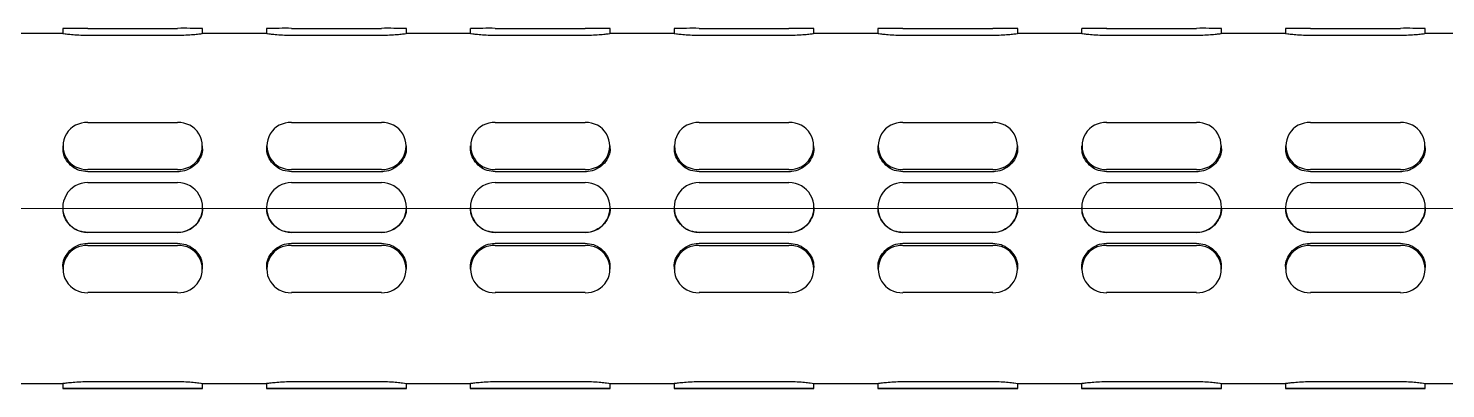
# Model space of a CAD drawing. Extents: x 0 to 951, y -2 to 427.
# Drawn here: x 156.04 to 173.77, y 110.86 to 115.36 of the extents above; entities that cross this region are included whole.
import ezdxf

# ---------------------------------------------------------------- set-up
doc = ezdxf.new("R2010")
doc.units = 0
doc.header["$LTSCALE"] = 23.1
doc.header["$MEASUREMENT"] = 0
doc.linetypes.add('CENTERX2', pattern=[20.32, 12.7, -2.54, 2.54, -2.54])
doc.layers.get('0').update_dxf_attribs({"linetype": 'CONTINUOUS'})
doc.layers.add('10', color=7, linetype='CONTINUOUS')

msp = doc.modelspace()

# ---------------------------------------------------------------- linework, layer by layer
at = {"color": 7, "linetype": 'Continuous', "lineweight": 25}
for p, q in [((156.473, 115.298), (155.665, 115.298)), ((156.469, 115.36), (156.469, 115.297)), ((156.782, 115.362), (157.907, 115.362)), ((156.782, 115.277), (157.907, 115.277)), ((159.023, 115.298), (158.215, 115.298)), ((158.219, 115.297), (158.219, 115.36)), ((159.019, 115.36), (159.019, 115.297)), ((159.332, 115.362), (160.457, 115.362)), ((159.332, 115.277), (160.457, 115.277)), ((161.573, 115.298), (160.765, 115.298)), ((160.769, 115.297), (160.769, 115.36)), ((161.569, 115.36), (161.569, 115.297)), ((161.882, 115.362), (163.007, 115.362)), ((161.882, 115.277), (163.007, 115.277)), ((164.123, 115.298), (163.315, 115.298)), ((163.319, 115.297), (163.319, 115.36)), ((164.119, 115.36), (164.119, 115.297)), ((164.432, 115.362), (165.557, 115.362)), ((164.432, 115.277), (165.557, 115.277)), ((166.673, 115.298), (165.865, 115.298)), ((165.869, 115.297), (165.869, 115.36)), ((166.669, 115.36), (166.669, 115.297)), ((166.982, 115.362), (168.107, 115.362)), ((166.982, 115.277), (168.107, 115.277)), ((169.223, 115.298), (168.415, 115.298)), ((168.419, 115.297), (168.419, 115.36)), ((169.219, 115.36), (169.219, 115.297)), ((169.532, 115.362), (170.657, 115.362)), ((169.532, 115.277), (170.657, 115.277)), ((171.773, 115.298), (170.965, 115.298)), ((170.969, 115.297), (170.969, 115.36)), ((171.769, 115.36), (171.769, 115.297)), ((172.082, 115.362), (173.207, 115.362)), ((172.082, 115.277), (173.207, 115.277)), ((174.323, 115.298), (173.515, 115.298)), ((173.519, 115.297), (173.519, 115.36)), ((156.782, 114.185), (157.907, 114.185)), ((159.332, 114.185), (160.457, 114.185)), ((161.882, 114.185), (163.007, 114.185)), ((164.432, 114.185), (165.557, 114.185)), ((166.982, 114.185), (168.107, 114.185)), ((169.532, 114.185), (170.657, 114.185)), ((172.082, 114.185), (173.207, 114.185)), ((156.469, 113.892), (156.469, 113.87)), ((158.219, 113.87), (158.219, 113.892)), ((159.019, 113.892), (159.019, 113.87)), ((160.769, 113.87), (160.769, 113.892)), ((161.569, 113.892), (161.569, 113.87)), ((163.319, 113.87), (163.319, 113.892)), ((164.119, 113.892), (164.119, 113.87)), ((165.869, 113.87), (165.869, 113.892)), ((166.669, 113.892), (166.669, 113.87)), ((168.419, 113.87), (168.419, 113.892)), ((169.219, 113.892), (169.219, 113.87)), ((170.969, 113.87), (170.969, 113.892)), ((171.769, 113.892), (171.769, 113.87)), ((173.519, 113.87), (173.519, 113.892)), ((157.907, 113.599), (156.782, 113.599)), ((157.907, 113.57), (156.782, 113.57)), ((160.457, 113.599), (159.332, 113.599)), ((160.457, 113.57), (159.332, 113.57)), ((163.007, 113.599), (161.882, 113.599)), ((163.007, 113.57), (161.882, 113.57)), ((165.557, 113.599), (164.432, 113.599)), ((165.557, 113.57), (164.432, 113.57)), ((168.107, 113.599), (166.982, 113.599)), ((168.107, 113.57), (166.982, 113.57)), ((170.657, 113.599), (169.532, 113.599)), ((170.657, 113.57), (169.532, 113.57)), ((173.207, 113.599), (172.082, 113.599)), ((173.207, 113.57), (172.082, 113.57)), ((156.782, 113.436), (157.907, 113.436)), ((159.332, 113.436), (160.457, 113.436)), ((161.882, 113.436), (163.007, 113.436)), ((164.432, 113.436), (165.557, 113.436)), ((166.982, 113.436), (168.107, 113.436)), ((169.532, 113.436), (170.657, 113.436)), ((172.082, 113.436), (173.207, 113.436)), ((156.469, 113.123), (156.469, 113.123)), ((158.219, 113.123), (158.219, 113.123)), ((159.019, 113.123), (159.019, 113.123)), ((160.769, 113.123), (160.769, 113.123)), ((161.569, 113.123), (161.569, 113.123)), ((163.319, 113.123), (163.319, 113.123)), ((164.119, 113.123), (164.119, 113.123)), ((165.869, 113.123), (165.869, 113.123)), ((166.669, 113.123), (166.669, 113.123)), ((168.419, 113.123), (168.419, 113.123)), ((169.219, 113.123), (169.219, 113.123)), ((170.969, 113.123), (170.969, 113.123)), ((171.769, 113.123), (171.769, 113.123)), ((173.519, 113.123), (173.519, 113.123)), ((157.907, 112.811), (156.782, 112.811)), ((157.907, 112.81), (156.782, 112.81)), ((160.457, 112.811), (159.332, 112.811)), ((160.457, 112.81), (159.332, 112.81)), ((163.007, 112.811), (161.882, 112.811)), ((163.007, 112.81), (161.882, 112.81)), ((165.557, 112.811), (164.432, 112.811)), ((165.557, 112.81), (164.432, 112.81)), ((168.107, 112.811), (166.982, 112.811)), ((168.107, 112.81), (166.982, 112.81)), ((170.657, 112.811), (169.532, 112.811)), ((170.657, 112.81), (169.532, 112.81)), ((173.207, 112.811), (172.082, 112.811)), ((173.207, 112.81), (172.082, 112.81)), ((156.782, 112.676), (157.907, 112.676)), ((156.782, 112.647), (157.907, 112.647)), ((159.332, 112.676), (160.457, 112.676)), ((159.332, 112.647), (160.457, 112.647)), ((161.882, 112.676), (163.007, 112.676)), ((161.882, 112.647), (163.007, 112.647)), ((164.432, 112.676), (165.557, 112.676)), ((164.432, 112.647), (165.557, 112.647)), ((166.982, 112.676), (168.107, 112.676)), ((166.982, 112.647), (168.107, 112.647)), ((169.532, 112.676), (170.657, 112.676)), ((169.532, 112.647), (170.657, 112.647)), ((172.082, 112.676), (173.207, 112.676)), ((172.082, 112.647), (173.207, 112.647)), ((156.469, 112.374), (156.469, 112.353)), ((158.219, 112.353), (158.219, 112.374)), ((159.019, 112.374), (159.019, 112.353)), ((160.769, 112.353), (160.769, 112.374)), ((161.569, 112.374), (161.569, 112.353)), ((163.319, 112.353), (163.319, 112.374)), ((164.119, 112.374), (164.119, 112.353)), ((165.869, 112.353), (165.869, 112.374)), ((166.669, 112.374), (166.669, 112.353)), ((168.419, 112.353), (168.419, 112.374)), ((169.219, 112.374), (169.219, 112.353)), ((170.969, 112.353), (170.969, 112.374)), ((171.769, 112.374), (171.769, 112.353)), ((173.519, 112.353), (173.519, 112.374)), ((157.907, 112.059), (156.782, 112.059)), ((160.457, 112.059), (159.332, 112.059)), ((163.007, 112.059), (161.882, 112.059)), ((165.557, 112.059), (164.432, 112.059)), ((168.107, 112.059), (166.982, 112.059)), ((170.657, 112.059), (169.532, 112.059)), ((173.207, 112.059), (172.082, 112.059)), ((155.666, 110.923), (156.474, 110.923)), ((156.469, 110.924), (156.469, 110.861)), ((156.782, 110.947), (157.907, 110.947)), ((156.782, 110.862), (157.907, 110.862)), ((157.907, 110.859), (156.782, 110.859)), ((158.216, 110.923), (159.024, 110.923)), ((158.219, 110.861), (158.219, 110.924)), ((159.019, 110.924), (159.019, 110.861)), ((159.332, 110.947), (160.457, 110.947)), ((159.332, 110.862), (160.457, 110.862)), ((160.457, 110.859), (159.332, 110.859)), ((160.766, 110.923), (161.574, 110.923)), ((160.769, 110.861), (160.769, 110.924)), ((161.569, 110.924), (161.569, 110.861)), ((161.882, 110.947), (163.007, 110.947)), ((161.882, 110.862), (163.007, 110.862)), ((163.007, 110.859), (161.882, 110.859)), ((163.316, 110.923), (164.124, 110.923)), ((163.319, 110.861), (163.319, 110.924)), ((164.119, 110.924), (164.119, 110.861)), ((164.432, 110.947), (165.557, 110.947)), ((164.432, 110.862), (165.557, 110.862)), ((165.557, 110.859), (164.432, 110.859)), ((165.866, 110.923), (166.674, 110.923)), ((165.869, 110.861), (165.869, 110.924)), ((166.669, 110.924), (166.669, 110.861)), ((166.982, 110.947), (168.107, 110.947)), ((166.982, 110.862), (168.107, 110.862)), ((168.107, 110.859), (166.982, 110.859)), ((168.416, 110.923), (169.224, 110.923)), ((168.419, 110.861), (168.419, 110.924)), ((169.219, 110.924), (169.219, 110.861)), ((169.532, 110.947), (170.657, 110.947)), ((169.532, 110.862), (170.657, 110.862)), ((170.657, 110.859), (169.532, 110.859)), ((170.966, 110.923), (171.774, 110.923)), ((170.969, 110.861), (170.969, 110.924)), ((171.769, 110.924), (171.769, 110.861)), ((172.082, 110.947), (173.207, 110.947)), ((172.082, 110.862), (173.207, 110.862)), ((173.207, 110.859), (172.082, 110.859)), ((173.516, 110.923), (174.324, 110.923)), ((173.519, 110.861), (173.519, 110.924))]:
    msp.add_line(p, q, dxfattribs=at)
at = {"color": 7, "linetype": 'Continuous', "lineweight": 25, "flags": 128}
for points in [[(156.782, 110.859), (156.662, 110.859), (156.561, 110.859), (156.493, 110.86), (156.469, 110.861), (156.493, 110.861), (156.561, 110.862), (156.662, 110.862), (156.782, 110.862)], [(157.907, 110.862), (158.027, 110.862), (158.128, 110.862), (158.196, 110.861), (158.219, 110.861), (158.196, 110.86), (158.128, 110.859), (158.027, 110.859), (157.907, 110.859)], [(159.332, 110.859), (159.212, 110.859), (159.111, 110.859), (159.043, 110.86), (159.019, 110.861), (159.043, 110.861), (159.111, 110.862), (159.212, 110.862), (159.332, 110.862)], [(160.457, 110.862), (160.577, 110.862), (160.678, 110.862), (160.746, 110.861), (160.769, 110.861), (160.746, 110.86), (160.678, 110.859), (160.577, 110.859), (160.457, 110.859)], [(161.882, 110.859), (161.762, 110.859), (161.661, 110.859), (161.593, 110.86), (161.569, 110.861), (161.593, 110.861), (161.661, 110.862), (161.762, 110.862), (161.882, 110.862)], [(163.007, 110.862), (163.127, 110.862), (163.228, 110.862), (163.296, 110.861), (163.319, 110.861), (163.296, 110.86), (163.228, 110.859), (163.127, 110.859), (163.007, 110.859)], [(164.432, 110.859), (164.312, 110.859), (164.211, 110.859), (164.143, 110.86), (164.119, 110.861), (164.143, 110.861), (164.211, 110.862), (164.312, 110.862), (164.432, 110.862)], [(165.557, 110.862), (165.677, 110.862), (165.778, 110.862), (165.846, 110.861), (165.869, 110.861), (165.846, 110.86), (165.778, 110.859), (165.677, 110.859), (165.557, 110.859)], [(166.982, 110.859), (166.862, 110.859), (166.761, 110.859), (166.693, 110.86), (166.669, 110.861), (166.693, 110.861), (166.761, 110.862), (166.862, 110.862), (166.982, 110.862)], [(168.107, 110.862), (168.227, 110.862), (168.328, 110.862), (168.396, 110.861), (168.419, 110.861), (168.396, 110.86), (168.328, 110.859), (168.227, 110.859), (168.107, 110.859)], [(169.532, 110.859), (169.412, 110.859), (169.311, 110.859), (169.243, 110.86), (169.219, 110.861), (169.243, 110.861), (169.311, 110.862), (169.412, 110.862), (169.532, 110.862)], [(170.657, 110.862), (170.777, 110.862), (170.878, 110.862), (170.946, 110.861), (170.969, 110.861), (170.946, 110.86), (170.878, 110.859), (170.777, 110.859), (170.657, 110.859)], [(172.082, 110.859), (171.962, 110.859), (171.861, 110.859), (171.793, 110.86), (171.769, 110.861), (171.793, 110.861), (171.861, 110.862), (171.962, 110.862), (172.082, 110.862)], [(173.207, 110.862), (173.327, 110.862), (173.428, 110.862), (173.496, 110.861), (173.519, 110.861), (173.496, 110.86), (173.428, 110.859), (173.327, 110.859), (173.207, 110.859)]]:
    msp.add_lwpolyline(points, dxfattribs=at)
at = {"color": 7, "linetype": 'Continuous', "lineweight": 25}
for centre, radius, start, end in [((156.704, 101.737), 13.625, 89.6715, 90.9856), ((157.985, 101.737), 13.626, 89.0144, 90.3285), ((159.254, 101.737), 13.626, 89.6715, 90.9856), ((160.535, 101.737), 13.626, 89.0144, 90.3285), ((161.804, 101.737), 13.626, 89.6715, 90.9856), ((163.085, 101.737), 13.625, 89.0144, 90.3285), ((164.354, 101.737), 13.626, 89.6715, 90.9856), ((165.635, 101.737), 13.625, 89.0144, 90.3285), ((166.904, 101.737), 13.625, 89.6715, 90.9856), ((168.185, 101.737), 13.625, 89.0144, 90.3285), ((169.454, 101.737), 13.625, 89.6715, 90.9856), ((170.735, 101.737), 13.626, 89.0144, 90.3285), ((172.004, 101.737), 13.625, 89.6715, 90.9856), ((173.285, 101.737), 13.626, 89.0144, 90.3285), ((156.767, 113.892), 0.293, 87.0354, 272.9646), ((157.922, 113.892), 0.293, 267.0357, 92.9643), ((159.317, 113.892), 0.293, 87.0353, 272.9647), ((160.472, 113.892), 0.293, 267.0353, 92.9647), ((161.867, 113.892), 0.293, 87.0357, 272.9643), ((163.022, 113.892), 0.293, 267.0354, 92.9646), ((164.417, 113.892), 0.293, 87.0354, 272.9646), ((165.572, 113.892), 0.293, 267.0354, 92.9646), ((166.967, 113.892), 0.293, 87.0354, 272.9646), ((168.122, 113.892), 0.293, 267.0354, 92.9646), ((169.517, 113.892), 0.293, 87.0354, 272.9646), ((170.672, 113.892), 0.293, 267.0354, 92.9646), ((172.067, 113.892), 0.293, 87.0354, 272.9646), ((173.222, 113.892), 0.293, 267.0357, 92.9643), ((156.782, 113.123), 0.312, 89.9992, 270.0008), ((157.907, 113.123), 0.312, 269.9994, 90.0006), ((159.332, 113.123), 0.312, 89.9991, 270.0009), ((160.457, 113.123), 0.312, 269.9991, 90.0009), ((161.882, 113.123), 0.312, 89.9994, 270.0006), ((163.007, 113.123), 0.312, 269.9992, 90.0008), ((164.432, 113.123), 0.312, 89.9992, 270.0008), ((165.557, 113.123), 0.312, 269.9992, 90.0008), ((166.982, 113.123), 0.312, 89.9992, 270.0008), ((168.107, 113.123), 0.312, 269.9992, 90.0008), ((169.532, 113.123), 0.312, 89.9992, 270.0008), ((170.657, 113.123), 0.312, 269.9992, 90.0008), ((172.082, 113.123), 0.312, 89.9992, 270.0008), ((173.207, 113.123), 0.312, 269.9994, 90.0006), ((156.768, 112.353), 0.295, 87.2278, 272.7722), ((157.921, 112.353), 0.295, 267.228, 92.772), ((159.318, 112.353), 0.295, 87.2277, 272.7723), ((160.471, 112.353), 0.295, 267.2277, 92.7723), ((161.868, 112.353), 0.295, 87.228, 272.772), ((163.021, 112.353), 0.295, 267.2278, 92.7722), ((164.418, 112.353), 0.295, 87.2278, 272.7722), ((165.571, 112.353), 0.295, 267.2278, 92.7722), ((166.968, 112.353), 0.295, 87.2278, 272.7722), ((168.121, 112.353), 0.295, 267.2278, 92.7722), ((169.518, 112.353), 0.295, 87.2278, 272.7722), ((170.671, 112.353), 0.295, 267.2278, 92.7722), ((172.068, 112.353), 0.295, 87.2278, 272.7722), ((173.221, 112.353), 0.295, 267.228, 92.772)]:
    msp.add_arc(centre, radius, start, end, dxfattribs=at)
for points, knots in [([(156.473, 115.298), (156.472, 115.298), (156.469, 115.298), (156.497, 115.295), (156.555, 115.288), (156.643, 115.281), (156.723, 115.278), (156.77, 115.277), (156.782, 115.277)], [0, 0, 0, 0, 0.046437, 0.264389, 0.483112, 0.703781, 0.924572, 1, 1, 1, 1]), ([(157.907, 115.277), (157.942, 115.278), (158.012, 115.279), (158.105, 115.286), (158.175, 115.293), (158.214, 115.298), (158.215, 115.297), (158.215, 115.297)], [0, 0, 0, 0, 0.218968, 0.437885, 0.658208, 0.879474, 1, 1, 1, 1]), ([(159.023, 115.298), (159.022, 115.298), (159.019, 115.298), (159.047, 115.295), (159.105, 115.288), (159.193, 115.281), (159.273, 115.278), (159.32, 115.277), (159.332, 115.277)], [0, 0, 0, 0, 0.046437, 0.26439, 0.483112, 0.703782, 0.924572, 1, 1, 1, 1]), ([(160.457, 115.277), (160.492, 115.278), (160.562, 115.279), (160.655, 115.286), (160.725, 115.293), (160.764, 115.298), (160.765, 115.297), (160.765, 115.297)], [0, 0, 0, 0, 0.218971, 0.437885, 0.65821, 0.879474, 1, 1, 1, 1]), ([(161.573, 115.298), (161.572, 115.298), (161.569, 115.298), (161.597, 115.295), (161.655, 115.288), (161.743, 115.281), (161.823, 115.278), (161.87, 115.277), (161.882, 115.277)], [0, 0, 0, 0, 0.0464375, 0.264391, 0.4831141, 0.7037809, 0.9245757, 1, 1, 1, 1]), ([(163.007, 115.277), (163.042, 115.278), (163.112, 115.279), (163.205, 115.286), (163.275, 115.293), (163.314, 115.298), (163.315, 115.297), (163.315, 115.297)], [0, 0, 0, 0, 0.218971, 0.437885, 0.65821, 0.879474, 1, 1, 1, 1]), ([(164.123, 115.298), (164.122, 115.298), (164.119, 115.298), (164.147, 115.295), (164.205, 115.288), (164.293, 115.281), (164.373, 115.278), (164.42, 115.277), (164.432, 115.277)], [0, 0, 0, 0, 0.046437, 0.264389, 0.483115, 0.703781, 0.924572, 1, 1, 1, 1]), ([(165.557, 115.277), (165.592, 115.278), (165.662, 115.279), (165.755, 115.286), (165.825, 115.293), (165.864, 115.298), (165.865, 115.297), (165.865, 115.297)], [0, 0, 0, 0, 0.218971, 0.437885, 0.65821, 0.879474, 1, 1, 1, 1]), ([(166.673, 115.298), (166.672, 115.298), (166.669, 115.298), (166.697, 115.295), (166.755, 115.288), (166.843, 115.281), (166.923, 115.278), (166.97, 115.277), (166.982, 115.277)], [0, 0, 0, 0, 0.046437, 0.264389, 0.483112, 0.703781, 0.924572, 1, 1, 1, 1]), ([(168.107, 115.277), (168.142, 115.278), (168.212, 115.279), (168.305, 115.286), (168.375, 115.293), (168.414, 115.298), (168.415, 115.297), (168.415, 115.297)], [0, 0, 0, 0, 0.218967, 0.437885, 0.65821, 0.879474, 1, 1, 1, 1]), ([(169.223, 115.298), (169.222, 115.298), (169.219, 115.298), (169.247, 115.295), (169.305, 115.288), (169.393, 115.281), (169.473, 115.278), (169.52, 115.277), (169.532, 115.277)], [0, 0, 0, 0, 0.046437, 0.264389, 0.483112, 0.703781, 0.924572, 1, 1, 1, 1]), ([(170.657, 115.277), (170.692, 115.278), (170.762, 115.279), (170.855, 115.286), (170.925, 115.293), (170.964, 115.298), (170.965, 115.297), (170.965, 115.297)], [0, 0, 0, 0, 0.218967, 0.437885, 0.65821, 0.879474, 1, 1, 1, 1]), ([(171.773, 115.298), (171.772, 115.298), (171.769, 115.298), (171.797, 115.295), (171.855, 115.288), (171.943, 115.281), (172.023, 115.278), (172.07, 115.277), (172.082, 115.277)], [0, 0, 0, 0, 0.046437, 0.264389, 0.483112, 0.703781, 0.924572, 1, 1, 1, 1]), ([(173.207, 115.277), (173.242, 115.278), (173.312, 115.279), (173.405, 115.286), (173.475, 115.293), (173.514, 115.298), (173.515, 115.297), (173.515, 115.297)], [0, 0, 0, 0, 0.218972, 0.437886, 0.658209, 0.879473, 1, 1, 1, 1]), ([(156.782, 113.57), (156.747, 113.573), (156.677, 113.58), (156.584, 113.632), (156.514, 113.709), (156.473, 113.793), (156.473, 113.848), (156.473, 113.87)], [0, 0, 0, 0, 0.21325, 0.426444, 0.641012, 0.856495, 1, 1, 1, 1]), ([(158.216, 113.87), (158.217, 113.859), (158.221, 113.816), (158.193, 113.74), (158.134, 113.656), (158.046, 113.596), (157.966, 113.572), (157.919, 113.57), (157.907, 113.57)], [0, 0, 0, 0, 0.070496, 0.282951, 0.496155, 0.711255, 0.926479, 1, 1, 1, 1]), ([(159.332, 113.57), (159.297, 113.573), (159.227, 113.58), (159.134, 113.632), (159.064, 113.709), (159.023, 113.793), (159.023, 113.848), (159.023, 113.87)], [0, 0, 0, 0, 0.21325, 0.426444, 0.641012, 0.856495, 1, 1, 1, 1]), ([(160.766, 113.87), (160.767, 113.859), (160.771, 113.816), (160.743, 113.74), (160.684, 113.656), (160.596, 113.596), (160.516, 113.572), (160.469, 113.57), (160.457, 113.57)], [0, 0, 0, 0, 0.070496, 0.28295, 0.496154, 0.711252, 0.926475, 1, 1, 1, 1]), ([(161.882, 113.57), (161.847, 113.573), (161.777, 113.58), (161.684, 113.632), (161.614, 113.709), (161.573, 113.793), (161.573, 113.848), (161.573, 113.87)], [0, 0, 0, 0, 0.213246, 0.426444, 0.64101, 0.856495, 1, 1, 1, 1]), ([(163.316, 113.87), (163.317, 113.859), (163.321, 113.816), (163.293, 113.74), (163.234, 113.656), (163.146, 113.596), (163.066, 113.572), (163.019, 113.57), (163.007, 113.57)], [0, 0, 0, 0, 0.070496, 0.282949, 0.496153, 0.711255, 0.926475, 1, 1, 1, 1]), ([(164.432, 113.57), (164.397, 113.573), (164.327, 113.58), (164.234, 113.632), (164.164, 113.709), (164.123, 113.793), (164.123, 113.848), (164.123, 113.87)], [0, 0, 0, 0, 0.213246, 0.426444, 0.641012, 0.856495, 1, 1, 1, 1]), ([(165.866, 113.87), (165.867, 113.859), (165.871, 113.816), (165.843, 113.74), (165.784, 113.656), (165.696, 113.596), (165.616, 113.572), (165.569, 113.57), (165.557, 113.57)], [0, 0, 0, 0, 0.070496, 0.282949, 0.496153, 0.711255, 0.926475, 1, 1, 1, 1]), ([(166.982, 113.57), (166.947, 113.573), (166.877, 113.58), (166.784, 113.632), (166.714, 113.709), (166.673, 113.793), (166.673, 113.848), (166.673, 113.87)], [0, 0, 0, 0, 0.21325, 0.426444, 0.641012, 0.856495, 1, 1, 1, 1]), ([(168.416, 113.87), (168.417, 113.859), (168.421, 113.816), (168.393, 113.74), (168.334, 113.656), (168.246, 113.596), (168.166, 113.572), (168.119, 113.57), (168.107, 113.57)], [0, 0, 0, 0, 0.070496, 0.282949, 0.496153, 0.711255, 0.926475, 1, 1, 1, 1]), ([(169.532, 113.57), (169.497, 113.573), (169.427, 113.58), (169.334, 113.632), (169.264, 113.709), (169.223, 113.793), (169.223, 113.848), (169.223, 113.87)], [0, 0, 0, 0, 0.21325, 0.426444, 0.641012, 0.856495, 1, 1, 1, 1]), ([(170.966, 113.87), (170.967, 113.859), (170.971, 113.816), (170.943, 113.74), (170.884, 113.656), (170.796, 113.596), (170.716, 113.572), (170.669, 113.57), (170.657, 113.57)], [0, 0, 0, 0, 0.070496, 0.282951, 0.496155, 0.711255, 0.926479, 1, 1, 1, 1]), ([(172.082, 113.57), (172.047, 113.573), (171.977, 113.58), (171.884, 113.632), (171.814, 113.709), (171.773, 113.793), (171.773, 113.848), (171.773, 113.87)], [0, 0, 0, 0, 0.21325, 0.426444, 0.641012, 0.856495, 1, 1, 1, 1]), ([(173.516, 113.87), (173.517, 113.859), (173.521, 113.816), (173.493, 113.74), (173.434, 113.656), (173.346, 113.596), (173.266, 113.572), (173.219, 113.57), (173.207, 113.57)], [0, 0, 0, 0, 0.070496, 0.282948, 0.496153, 0.711255, 0.926475, 1, 1, 1, 1]), ([(156.782, 112.81), (156.747, 112.814), (156.677, 112.821), (156.584, 112.874), (156.514, 112.953), (156.473, 113.041), (156.473, 113.1), (156.473, 113.123)], [0, 0, 0, 0, 0.21325, 0.426444, 0.641012, 0.856495, 1, 1, 1, 1]), ([(158.216, 113.123), (158.217, 113.111), (158.221, 113.065), (158.193, 112.986), (158.134, 112.899), (158.046, 112.837), (157.966, 112.812), (157.919, 112.811), (157.907, 112.81)], [0, 0, 0, 0, 0.070497, 0.282951, 0.496155, 0.711255, 0.926479, 1, 1, 1, 1]), ([(159.332, 112.81), (159.297, 112.814), (159.227, 112.821), (159.134, 112.874), (159.064, 112.953), (159.023, 113.041), (159.023, 113.1), (159.023, 113.123)], [0, 0, 0, 0, 0.21325, 0.426444, 0.641012, 0.856495, 1, 1, 1, 1]), ([(160.766, 113.123), (160.767, 113.111), (160.771, 113.065), (160.743, 112.986), (160.684, 112.899), (160.596, 112.837), (160.516, 112.812), (160.469, 112.811), (160.457, 112.81)], [0, 0, 0, 0, 0.070497, 0.28295, 0.496154, 0.711252, 0.926475, 1, 1, 1, 1]), ([(161.882, 112.81), (161.847, 112.814), (161.777, 112.821), (161.684, 112.874), (161.614, 112.953), (161.573, 113.041), (161.573, 113.1), (161.573, 113.123)], [0, 0, 0, 0, 0.213246, 0.426444, 0.64101, 0.856495, 1, 1, 1, 1]), ([(163.316, 113.123), (163.317, 113.111), (163.321, 113.065), (163.293, 112.986), (163.234, 112.899), (163.146, 112.837), (163.066, 112.812), (163.019, 112.811), (163.007, 112.81)], [0, 0, 0, 0, 0.070497, 0.282949, 0.496153, 0.711255, 0.926475, 1, 1, 1, 1]), ([(164.432, 112.81), (164.397, 112.814), (164.327, 112.821), (164.234, 112.874), (164.164, 112.953), (164.123, 113.041), (164.123, 113.1), (164.123, 113.123)], [0, 0, 0, 0, 0.213246, 0.426443, 0.641012, 0.856495, 1, 1, 1, 1]), ([(165.866, 113.123), (165.867, 113.111), (165.871, 113.065), (165.843, 112.986), (165.784, 112.899), (165.696, 112.837), (165.616, 112.812), (165.569, 112.811), (165.557, 112.81)], [0, 0, 0, 0, 0.070497, 0.282949, 0.496153, 0.711255, 0.926475, 1, 1, 1, 1]), ([(166.982, 112.81), (166.947, 112.814), (166.877, 112.821), (166.784, 112.874), (166.714, 112.953), (166.673, 113.041), (166.673, 113.1), (166.673, 113.123)], [0, 0, 0, 0, 0.21325, 0.426444, 0.641012, 0.856495, 1, 1, 1, 1]), ([(168.416, 113.123), (168.417, 113.111), (168.421, 113.065), (168.393, 112.986), (168.334, 112.899), (168.246, 112.837), (168.166, 112.812), (168.119, 112.811), (168.107, 112.81)], [0, 0, 0, 0, 0.070497, 0.282949, 0.496153, 0.711255, 0.926475, 1, 1, 1, 1]), ([(169.532, 112.81), (169.497, 112.814), (169.427, 112.821), (169.334, 112.874), (169.264, 112.953), (169.223, 113.041), (169.223, 113.1), (169.223, 113.123)], [0, 0, 0, 0, 0.21325, 0.426444, 0.641012, 0.856495, 1, 1, 1, 1]), ([(170.966, 113.123), (170.967, 113.111), (170.971, 113.065), (170.943, 112.986), (170.884, 112.899), (170.796, 112.837), (170.716, 112.812), (170.669, 112.811), (170.657, 112.81)], [0, 0, 0, 0, 0.070497, 0.282951, 0.496155, 0.711255, 0.926479, 1, 1, 1, 1]), ([(172.082, 112.81), (172.047, 112.814), (171.977, 112.821), (171.884, 112.874), (171.814, 112.953), (171.773, 113.041), (171.773, 113.1), (171.773, 113.123)], [0, 0, 0, 0, 0.21325, 0.426444, 0.641012, 0.856495, 1, 1, 1, 1]), ([(173.516, 113.123), (173.517, 113.111), (173.521, 113.065), (173.493, 112.986), (173.434, 112.899), (173.346, 112.837), (173.266, 112.812), (173.219, 112.811), (173.207, 112.81)], [0, 0, 0, 0, 0.070497, 0.282948, 0.496153, 0.711255, 0.926475, 1, 1, 1, 1]), ([(156.473, 112.374), (156.472, 112.385), (156.468, 112.429), (156.496, 112.505), (156.555, 112.589), (156.642, 112.65), (156.723, 112.674), (156.77, 112.675), (156.782, 112.676)], [0, 0, 0, 0, 0.070496, 0.282949, 0.496153, 0.711255, 0.926475, 1, 1, 1, 1]), ([(157.907, 112.676), (157.942, 112.673), (158.012, 112.666), (158.105, 112.613), (158.175, 112.536), (158.216, 112.452), (158.216, 112.396), (158.216, 112.374)], [0, 0, 0, 0, 0.213246, 0.426444, 0.64101, 0.856494, 1, 1, 1, 1]), ([(159.023, 112.374), (159.022, 112.385), (159.018, 112.429), (159.046, 112.505), (159.105, 112.589), (159.192, 112.65), (159.273, 112.674), (159.32, 112.675), (159.332, 112.676)], [0, 0, 0, 0, 0.070496, 0.28295, 0.496154, 0.711256, 0.926475, 1, 1, 1, 1]), ([(160.457, 112.676), (160.492, 112.673), (160.562, 112.666), (160.655, 112.613), (160.725, 112.536), (160.766, 112.452), (160.766, 112.396), (160.766, 112.374)], [0, 0, 0, 0, 0.21325, 0.426444, 0.641012, 0.856494, 1, 1, 1, 1]), ([(161.573, 112.374), (161.572, 112.385), (161.568, 112.429), (161.596, 112.505), (161.655, 112.589), (161.742, 112.65), (161.823, 112.674), (161.87, 112.675), (161.882, 112.676)], [0, 0, 0, 0, 0.070496, 0.28295, 0.496156, 0.711255, 0.926479, 1, 1, 1, 1]), ([(163.007, 112.676), (163.042, 112.673), (163.112, 112.666), (163.205, 112.613), (163.275, 112.536), (163.316, 112.452), (163.316, 112.396), (163.316, 112.374)], [0, 0, 0, 0, 0.21325, 0.426444, 0.641012, 0.856494, 1, 1, 1, 1]), ([(164.123, 112.374), (164.122, 112.385), (164.118, 112.429), (164.146, 112.505), (164.205, 112.589), (164.292, 112.65), (164.373, 112.674), (164.42, 112.675), (164.432, 112.676)], [0, 0, 0, 0, 0.070496, 0.282949, 0.496156, 0.711255, 0.926475, 1, 1, 1, 1]), ([(165.557, 112.676), (165.592, 112.673), (165.662, 112.666), (165.755, 112.613), (165.825, 112.536), (165.866, 112.452), (165.866, 112.396), (165.866, 112.374)], [0, 0, 0, 0, 0.21325, 0.426444, 0.641012, 0.856494, 1, 1, 1, 1]), ([(166.673, 112.374), (166.672, 112.385), (166.668, 112.429), (166.696, 112.505), (166.755, 112.589), (166.842, 112.65), (166.923, 112.674), (166.97, 112.675), (166.982, 112.676)], [0, 0, 0, 0, 0.070496, 0.282949, 0.496153, 0.711255, 0.926475, 1, 1, 1, 1]), ([(168.107, 112.676), (168.142, 112.673), (168.212, 112.666), (168.305, 112.613), (168.375, 112.536), (168.416, 112.452), (168.416, 112.396), (168.416, 112.374)], [0, 0, 0, 0, 0.213246, 0.426443, 0.641012, 0.856494, 1, 1, 1, 1]), ([(169.223, 112.374), (169.222, 112.385), (169.218, 112.429), (169.246, 112.505), (169.305, 112.589), (169.392, 112.65), (169.473, 112.674), (169.52, 112.675), (169.532, 112.676)], [0, 0, 0, 0, 0.070496, 0.282949, 0.496153, 0.711255, 0.926475, 1, 1, 1, 1]), ([(170.657, 112.676), (170.692, 112.673), (170.762, 112.666), (170.855, 112.613), (170.925, 112.536), (170.966, 112.452), (170.966, 112.396), (170.966, 112.374)], [0, 0, 0, 0, 0.213246, 0.426443, 0.641012, 0.856494, 1, 1, 1, 1]), ([(171.773, 112.374), (171.772, 112.385), (171.768, 112.429), (171.796, 112.505), (171.855, 112.589), (171.942, 112.65), (172.023, 112.674), (172.07, 112.675), (172.082, 112.676)], [0, 0, 0, 0, 0.070496, 0.282949, 0.496153, 0.711255, 0.926475, 1, 1, 1, 1]), ([(173.207, 112.676), (173.242, 112.673), (173.312, 112.666), (173.405, 112.613), (173.475, 112.536), (173.516, 112.452), (173.516, 112.396), (173.516, 112.374)], [0, 0, 0, 0, 0.21325, 0.426445, 0.641011, 0.856494, 1, 1, 1, 1]), ([(156.474, 110.924), (156.472, 110.923), (156.467, 110.923), (156.496, 110.928), (156.555, 110.935), (156.642, 110.943), (156.723, 110.947), (156.77, 110.947), (156.782, 110.947)], [0, 0, 0, 0, 0.094163, 0.301207, 0.508982, 0.718607, 0.928347, 1, 1, 1, 1]), ([(157.907, 110.947), (157.942, 110.947), (158.012, 110.946), (158.105, 110.938), (158.176, 110.93), (158.217, 110.924), (158.216, 110.924), (158.216, 110.923)], [0, 0, 0, 0, 0.207998, 0.415949, 0.625235, 0.835416, 1, 1, 1, 1]), ([(159.024, 110.924), (159.022, 110.923), (159.017, 110.923), (159.046, 110.928), (159.105, 110.935), (159.192, 110.943), (159.273, 110.947), (159.32, 110.947), (159.332, 110.947)], [0, 0, 0, 0, 0.094163, 0.301208, 0.508983, 0.718608, 0.928347, 1, 1, 1, 1]), ([(160.457, 110.947), (160.492, 110.947), (160.562, 110.946), (160.655, 110.938), (160.726, 110.93), (160.767, 110.924), (160.766, 110.924), (160.766, 110.923)], [0, 0, 0, 0, 0.208002, 0.415949, 0.625236, 0.835416, 1, 1, 1, 1]), ([(161.574, 110.924), (161.572, 110.923), (161.567, 110.923), (161.596, 110.928), (161.655, 110.935), (161.742, 110.943), (161.823, 110.947), (161.87, 110.947), (161.882, 110.947)], [0, 0, 0, 0, 0.094164, 0.301208, 0.508984, 0.718607, 0.928351, 1, 1, 1, 1]), ([(163.007, 110.947), (163.042, 110.947), (163.112, 110.946), (163.205, 110.938), (163.276, 110.93), (163.317, 110.924), (163.316, 110.924), (163.316, 110.923)], [0, 0, 0, 0, 0.208002, 0.415949, 0.625236, 0.835416, 1, 1, 1, 1]), ([(164.124, 110.924), (164.122, 110.923), (164.117, 110.923), (164.146, 110.928), (164.205, 110.935), (164.292, 110.943), (164.373, 110.947), (164.42, 110.947), (164.432, 110.947)], [0, 0, 0, 0, 0.094163, 0.301207, 0.508985, 0.718607, 0.928347, 1, 1, 1, 1]), ([(165.557, 110.947), (165.592, 110.947), (165.662, 110.946), (165.755, 110.938), (165.826, 110.93), (165.867, 110.924), (165.866, 110.924), (165.866, 110.923)], [0, 0, 0, 0, 0.208002, 0.415949, 0.625236, 0.835416, 1, 1, 1, 1]), ([(166.674, 110.924), (166.672, 110.923), (166.667, 110.923), (166.696, 110.928), (166.755, 110.935), (166.842, 110.943), (166.923, 110.947), (166.97, 110.947), (166.982, 110.947)], [0, 0, 0, 0, 0.094163, 0.301207, 0.508982, 0.718607, 0.928347, 1, 1, 1, 1]), ([(168.107, 110.947), (168.142, 110.947), (168.212, 110.946), (168.305, 110.938), (168.376, 110.93), (168.417, 110.924), (168.416, 110.924), (168.416, 110.923)], [0, 0, 0, 0, 0.207998, 0.415949, 0.625236, 0.835416, 1, 1, 1, 1]), ([(169.224, 110.924), (169.222, 110.923), (169.217, 110.923), (169.246, 110.928), (169.305, 110.935), (169.392, 110.943), (169.473, 110.947), (169.52, 110.947), (169.532, 110.947)], [0, 0, 0, 0, 0.094163, 0.301207, 0.508982, 0.718607, 0.928347, 1, 1, 1, 1]), ([(170.657, 110.947), (170.692, 110.947), (170.762, 110.946), (170.855, 110.938), (170.926, 110.93), (170.967, 110.924), (170.966, 110.924), (170.966, 110.923)], [0, 0, 0, 0, 0.207998, 0.415949, 0.625236, 0.835416, 1, 1, 1, 1]), ([(171.774, 110.924), (171.772, 110.923), (171.767, 110.923), (171.796, 110.928), (171.855, 110.935), (171.942, 110.943), (172.023, 110.947), (172.07, 110.947), (172.082, 110.947)], [0, 0, 0, 0, 0.094163, 0.301207, 0.508982, 0.718607, 0.928347, 1, 1, 1, 1]), ([(173.207, 110.947), (173.242, 110.947), (173.312, 110.946), (173.405, 110.938), (173.476, 110.93), (173.517, 110.924), (173.516, 110.924), (173.516, 110.923)], [0, 0, 0, 0, 0.208002, 0.41595, 0.625235, 0.835416, 1, 1, 1, 1])]:
    msp.add_open_spline(points, degree=3, knots=knots, dxfattribs=at)
at = {"layer": '10', "linetype": 'CENTERX2', "lineweight": 18}
msp.add_line((136.645, 113.11), (224.492, 113.11), dxfattribs=at)

doc.saveas('drawing.dxf')
